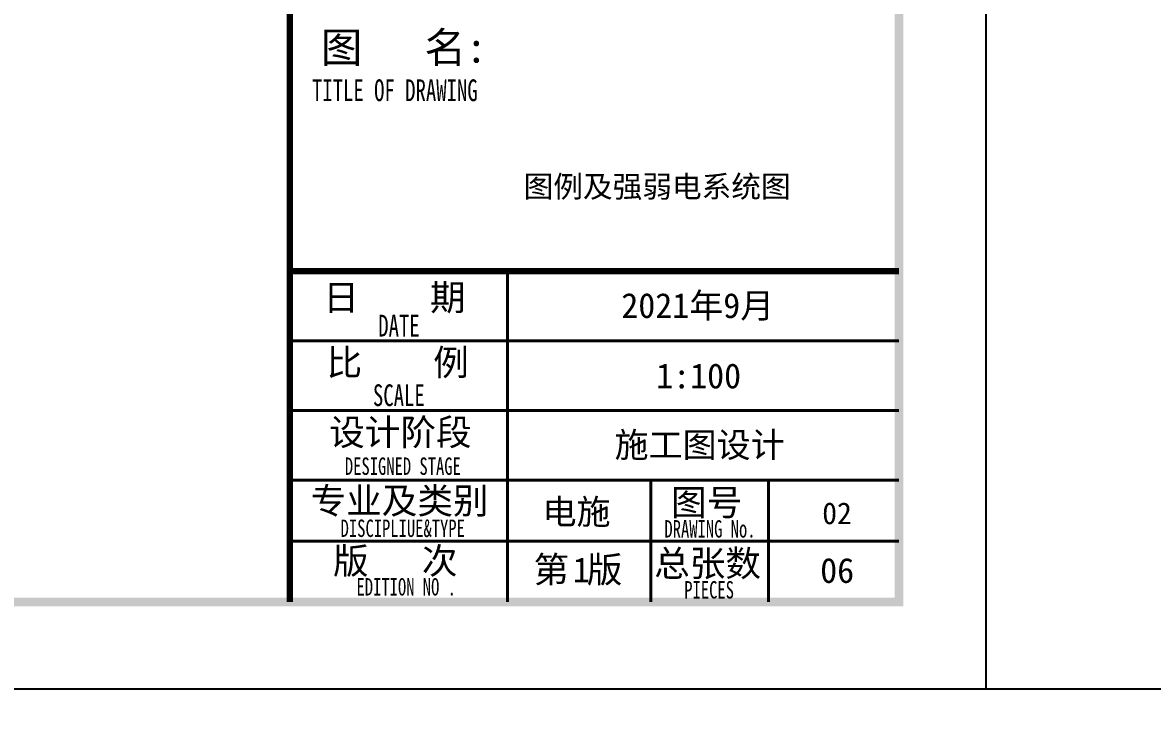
# Model space of a CAD drawing. Extents: x 679383 to 1725648, y -4158549 to 860327.
# Drawn here: x 787223 to 800209, y -2160208 to -2152078 of the extents above; entities that cross this region are included whole.
import ezdxf

# ---------------------------------------------------------------- set-up
doc = ezdxf.new("R2010")
doc.units = 0
doc.header["$LTSCALE"] = 1000
doc.header["$MEASUREMENT"] = 0
for name, color, linetype in [('C-Sheet-图框', 101, 'Continuous'), ('图框', 140, 'Continuous'), ('图签文字', 147, 'Continuous')]:
    doc.layers.add(name, color=color, linetype=linetype)
doc.layers.add('图签', color=147, linetype='Continuous', lineweight=18)
doc.styles.add('宋体', font='', dxfattribs={"height": 50})
doc.styles.add('建筑图签-1', font='simhei.ttf', dxfattribs={"width": 0.7})
doc.styles.get('宋体').set_extended_font_data('SimSun')

# ---------------------------------------------------------------- blocks, each defined once
blk = doc.blocks.new('2q3q2342q35q2343r5q23rwetr')
at = {"layer": '图框'}
for points, const_width in [([(3527618, 3121310), (3527618, 3161310)], 70), ([(3527618, 3125110), (3534618, 3125110)], 70), ([(3530118, 3122710), (3530118, 3125110)], 35), ([(3527618, 3124310), (3534618, 3124310)], 35), ([(3527618, 3123510), (3534618, 3123510)], 35), ([(3527618, 3122710), (3534618, 3122710)], 35), ([(3527618, 3122710), (3534118, 3122710)], 35), ([(3530118, 3121310), (3530118, 3122710)], 35), ([(3531768, 3121310), (3531768, 3122710)], 35), ([(3531768, 3121310), (3531768, 3122710)], 35), ([(3531768, 3121310), (3531768, 3122710)], 35), ([(3533118, 3121310), (3533118, 3122710)], 35), ([(3527618, 3122010), (3531768, 3122010)], 35), ([(3531768, 3122010), (3534618, 3122010)], 35)]:
    blk.add_lwpolyline(points, dxfattribs=dict(at, const_width=const_width))
at = {"layer": '图签', "color": 154, "style": '宋体'}
for s, p in [('2021年9月', (3531428, 3124572)), ('施工图设计', (3531350, 3122972)), ('电施', (3530522, 3122203)), ('06', (3533714, 3121529))]:
    blk.add_text(s, height=286.7, dxfattribs=at).set_placement(p)
at = {"layer": '图签', "color": 1, "style": '宋体'}
for s, height, p in [('1:100', 286.7, (3531829, 3123764)), ('1', 287, (3530871, 3121535))]:
    blk.add_text(s, height=height, dxfattribs=at).set_placement(p)
at = {"layer": '图签文字', "color": 7, "style": '建筑图签-1'}
for s, height, p in [('图   名:', 350, (3527973, 3127505)), ('日    期', 300, (3528002, 3124659)), ('比    例', 300, (3528040, 3123912)), ('设计阶段', 300, (3528070, 3123110)), ('专业及类别', 300, (3527856, 3122323)), ('图号', 300, (3531999, 3122304)), ('版   次 ', 300, (3528114, 3121633)), ('第 版', 300, (3530418, 3121533)), ('总张数', 300, (3531805, 3121604))]:
    blk.add_text(s, height=height, dxfattribs=at).set_placement(p)
at = {"layer": '图签文字', "style": '建筑图签-1', "width": 0.7}
for s, height, p in [('TITLE OF DRAWING', 250, (3527872, 3127063)), ('DATE', 250, (3528634, 3124359)), ('SCALE', 250, (3528573, 3123560)), ('DESIGNED STAGE', 200, (3528250, 3122770)), ('DISCIPLIUE&TYPE', 200, (3528201, 3122057)), ('DRAWING No.', 200, (3531923, 3122050)), ('EDITION NO .', 200, (3528384, 3121384)), ('PIECES', 200, (3532151, 3121350))]:
    blk.add_text(s, height=height, dxfattribs=at).set_placement(p)

msp = doc.modelspace()

# ---------------------------------------------------------------- linework, layer by layer
at = {"layer": '图框'}
for points in [[(738895, -2117779), (798295, -2117779), (798295, -2159733), (738895, -2159733)], [(738895, -2201733), (813195, -2201733), (813195, -2159733), (738895, -2159733)]]:
    msp.add_lwpolyline(points, close=True, dxfattribs=at)
at = {"layer": '图框', "const_width": 100}
msp.add_lwpolyline([(741395, -2158733), (797295, -2158733), (797295, -2118733), (741395, -2118733)], close=True, dxfattribs=at)

# ---------------------------------------------------------------- block references
at = {"layer": '图框'}
msp.add_blockref('2q3q2342q35q2343r5q23rwetr', (-2737323, -5280043), dxfattribs=at)

# ---------------------------------------------------------------- texts
at = {"layer": 'C-Sheet-图框', "color": 1, "style": '宋体'}
for s, p in [('图例及强弱电系统图', (792982, -2154086)), ('02', (796414, -2157839))]:
    msp.add_text(s, height=250, dxfattribs=at).set_placement(p)

doc.saveas('drawing.dxf')
